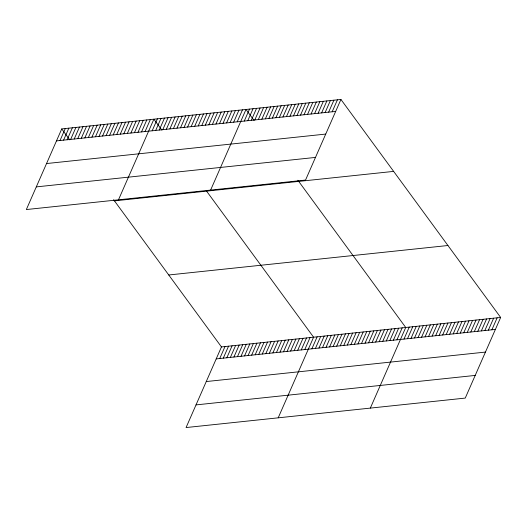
<?xml version="1.0" encoding="UTF-8"?>
<svg xmlns="http://www.w3.org/2000/svg" width="527" height="527" viewBox="0 0 527 527"><rect width="100%" height="100%" fill="white"/><g stroke="black" fill="none" stroke-linecap="round" stroke-linejoin="round"><path stroke-width="0.79" d="M61.745 128.917L26.35 209.548L305.541 180.069L340.929 99.445L61.745 128.917L69.755 139.853M60.032 140.518L65.289 128.548M63.576 140.142L68.833 128.173M67.12 139.767L72.37 127.797M70.664 139.398L75.914 127.422M74.208 139.023L79.458 127.053M77.746 138.647L83.002 126.678M81.29 138.272L86.547 126.302M84.834 137.903L90.091 125.927M88.378 137.527L93.635 125.551M91.922 137.152L97.179 125.182M95.466 136.776L100.723 124.807M99.01 136.401L104.267 124.431M102.554 136.032L107.811 124.056M106.098 135.656L111.355 123.68M109.642 135.281L114.893 123.311M113.186 134.905L118.437 122.936M116.73 134.53L121.981 122.56M120.268 134.161L125.525 122.185M123.812 133.786L129.069 121.809M127.356 133.41L132.613 121.441M130.9 133.035L136.157 121.065M134.444 132.659L139.701 120.69M137.988 132.29L143.245 120.314M141.532 131.915L146.789 119.939M145.077 131.539L150.333 119.57M118.483 199.819L153.877 119.194L161.888 130.129M152.165 130.795L157.421 118.819M155.709 130.419L160.959 118.443M159.253 130.044L164.503 118.074M162.79 129.668L168.047 117.699M166.334 129.293L171.591 117.323M169.878 128.924L175.135 116.948M173.423 128.548L178.679 116.572M176.967 128.173L182.223 116.203M180.511 127.797L185.767 115.828M184.055 127.422L189.312 115.453M187.599 127.053L192.856 115.077M191.143 126.678L196.4 114.702M194.687 126.302L199.944 114.333M198.231 125.927L203.481 113.957M201.775 125.551L207.025 113.582M205.319 125.182L210.569 113.206M208.857 124.807L214.114 112.831M212.401 124.431L217.658 112.462M215.945 124.056L221.202 112.086M219.489 123.687L224.746 111.711M223.033 123.311L228.29 111.335M226.577 122.936L231.834 110.966M230.121 122.56L235.378 110.591M233.665 122.185L238.922 110.215M237.209 121.816L242.466 109.84M210.616 190.095L246.004 109.464L254.021 120.4M244.264 121.065L249.521 109.096M247.782 120.696L253.039 108.727M251.3 120.327L256.557 108.351M254.811 119.952L260.068 107.982M258.329 119.583L263.586 107.613M261.847 119.214L267.103 107.238M265.364 118.838L270.614 106.869M268.875 118.47L274.132 106.5M272.393 118.101L277.65 106.125M275.911 117.725L281.161 105.756M279.422 117.356L284.679 105.387M282.94 116.987L288.197 105.011M286.457 116.612L291.714 104.642M289.969 116.243L295.225 104.274M293.486 115.874L298.743 103.898M297.004 115.499L302.261 103.529M300.515 115.13L305.772 103.16M304.033 114.761L309.29 102.785M307.551 114.385L312.807 102.416M311.068 114.016L316.319 102.047M314.579 113.648L319.836 101.671M318.097 113.272L323.354 101.303M321.615 112.903L326.865 100.927M113.608 199.713L221.459 346.931L186.071 427.555L465.255 398.083L500.65 317.452L340.929 99.445M325.126 112.534L330.383 100.558M219.752 358.525L225.003 346.555M328.644 112.159L333.901 100.189M223.296 358.149L228.547 346.18M332.162 111.79L337.418 99.814M226.834 357.78L232.091 345.804M230.378 357.405L235.635 345.429M233.922 357.029L239.179 345.06M237.466 356.654L242.723 344.684M241.01 356.278L246.267 344.309M244.554 355.909L249.811 343.933M248.098 355.534L253.355 343.558M251.642 355.158L256.899 343.189M255.187 354.783L260.443 342.813M258.731 354.407L263.987 342.438M262.275 354.039L267.525 342.063M265.819 353.663L271.069 341.687M269.363 353.288L274.613 341.318M272.9 352.912L278.157 340.943M276.444 352.537L281.701 340.567M279.989 352.168L285.245 340.192M283.533 351.792L288.789 339.823M287.077 351.417L292.333 339.447M290.621 351.041L295.878 339.072M294.165 350.672L299.422 338.696M297.709 350.297L302.966 338.321M301.253 349.921L306.51 337.952M304.797 349.546L310.047 337.576M278.203 417.825L313.591 337.201L206.584 191.136M311.885 348.802L317.135 336.825M315.423 348.426L320.679 336.45M318.967 348.051L324.224 336.081M322.511 347.675L327.768 335.706M326.055 347.3L331.312 335.33M329.599 346.931L334.856 334.955M333.143 346.555L338.4 334.579M336.687 346.18L341.944 334.21M340.231 345.804L345.488 333.835M343.775 345.429L349.032 333.459M347.319 345.06L352.576 333.084M350.863 344.684L356.114 332.715M354.407 344.309L359.658 332.339M357.945 343.933L363.202 331.964M361.489 343.564L366.746 331.588M365.033 343.189L370.29 331.213M368.577 342.813L373.834 330.844M372.121 342.438L377.378 330.469M375.665 342.063L380.922 330.093M379.209 341.694L384.466 329.718M382.754 341.318L388.01 329.342M386.298 340.943L391.554 328.973M389.842 340.567L395.098 328.598M393.386 340.192L398.636 328.222M396.93 339.823L402.18 327.847M370.336 408.102L405.724 327.471L297.874 180.26M403.985 339.078L409.242 327.102M407.503 338.703L412.76 326.733M411.02 338.334L416.271 326.358M414.532 337.959L419.788 325.989M418.049 337.59L423.306 325.62M421.567 337.221L426.817 325.245M425.078 336.845L430.335 324.876M428.596 336.476L433.853 324.507M432.114 336.107L437.37 324.131M435.625 335.732L440.882 323.762M439.143 335.363L444.399 323.394M442.66 334.994L447.917 323.018M446.178 334.619L451.428 322.649M449.689 334.25L454.946 322.28M453.207 333.881L458.464 321.905M456.725 333.505L461.975 321.536M460.236 333.136L465.493 321.167M463.753 332.768L469.01 320.791M467.271 332.392L472.521 320.423M470.782 332.023L476.039 320.054M474.3 331.654L479.557 319.678M477.818 331.279L483.075 319.309M481.329 330.91L486.586 318.94M484.847 330.541L490.103 318.565M488.364 330.165L493.621 318.196M491.882 329.797L497.132 317.827M56.488 140.893L335.673 111.414M46.541 163.548L325.732 134.075M36.297 186.894L315.482 157.415M114.451 200.866L393.636 171.387M168.752 274.982L447.943 245.51M221.459 346.931L500.65 317.452M216.208 358.9L495.393 329.428M206.261 381.555L485.446 352.082M196.018 404.901L475.202 375.422"/></g></svg>
